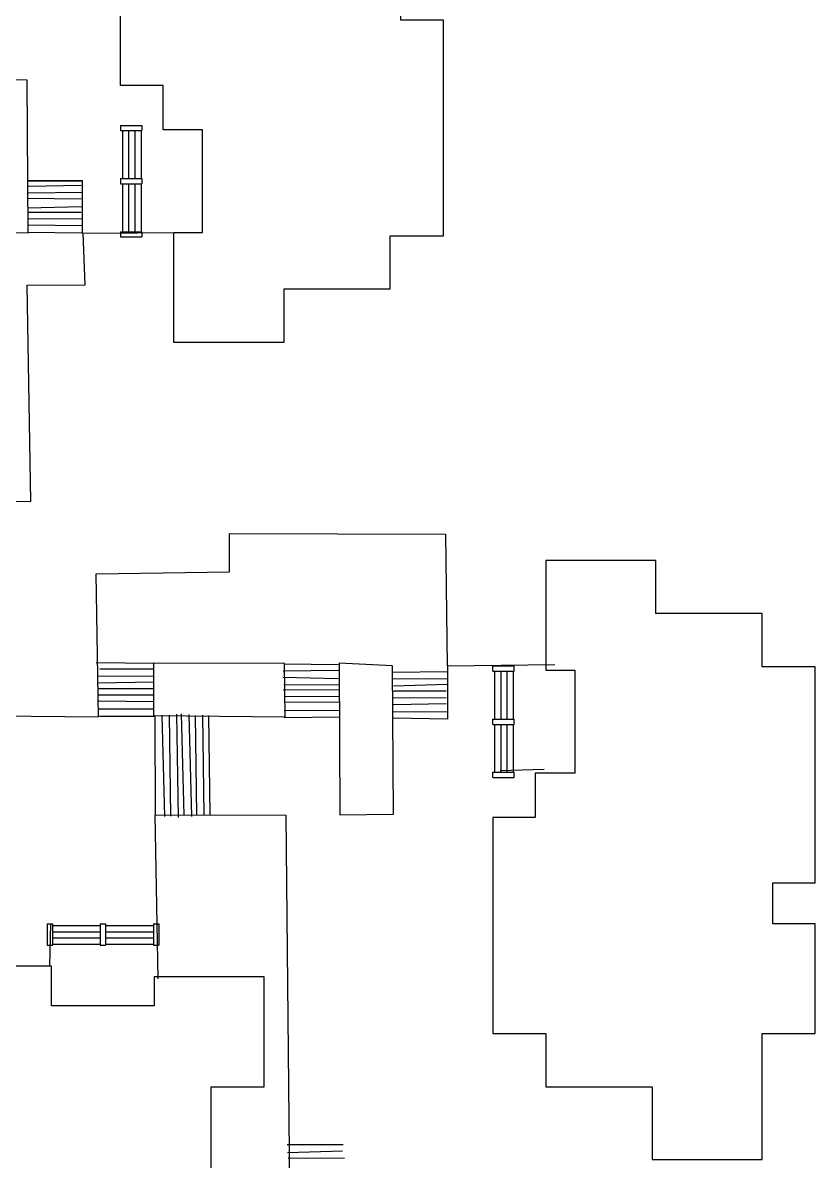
# Model space of a CAD drawing. Header units: inches. Extents: x -534 to 3268, y -1228 to 4808.
# Drawn here: x 1479 to 3268, y 188 to 2757 of the extents above; entities that cross this region are included whole.
import ezdxf

# ---------------------------------------------------------------- set-up
doc = ezdxf.new("R2010")
doc.units = ezdxf.units.IN
doc.header["$LTSCALE"] = 10
doc.header["$MEASUREMENT"] = 0
doc.layers.add('A-FP', color=16, linetype='CONTINUOUS')
doc.layers.add('A-SITE', color=3, linetype='CONTINUOUS')

# ---------------------------------------------------------------- blocks, each defined once
blk = doc.blocks.new('Buildings113')
at = {"layer": 'A-FP'}
for p, q in [((1700, 2526), (1700, 2514)), ((1700, 2526), (1748, 2526)), ((1748, 2526), (1748, 2514)), ((1700, 2514), (1748, 2514)), ((1700, 2406), (1748, 2406)), ((1700, 2406), (1700, 2394)), ((1700, 2394), (1748, 2394)), ((1748, 2406), (1748, 2394)), ((1700, 2286), (1748, 2286)), ((1700, 2286), (1700, 2274)), ((1700, 2274), (1748, 2274)), ((1748, 2286), (1748, 2274)), ((2540, 1306), (2588, 1306)), ((2540, 1294), (2540, 1306)), ((2540, 1294), (2588, 1294)), ((2588, 1294), (2588, 1306)), ((2540, 1186), (2588, 1186)), ((2540, 1174), (2540, 1186)), ((2588, 1174), (2588, 1186)), ((2540, 1174), (2588, 1174)), ((2540, 1054), (2540, 1066)), ((2540, 1066), (2588, 1066)), ((2540, 1054), (2588, 1054)), ((2588, 1054), (2588, 1066)), ((1534, 724), (1534, 676)), ((1534, 724), (1546, 724)), ((1546, 724), (1546, 676)), ((1654, 724), (1666, 724)), ((1654, 724), (1654, 676)), ((1666, 724), (1666, 676)), ((1774, 724), (1786, 724)), ((1774, 724), (1774, 676)), ((1786, 724), (1786, 676)), ((1534, 676), (1546, 676)), ((1654, 676), (1666, 676)), ((1774, 676), (1786, 676))]:
    blk.add_line(p, q, dxfattribs=at)
for points in [[(2332, 2764), (2428, 2764), (2428, 2276), (2308, 2276), (2308, 2156), (2068, 2156), (2068, 2036), (1820, 2036), (1820, 2284), (1885, 2284), (1885, 2516), (1796, 2516), (1796, 2616), (1700, 2616), (1700, 3104), (1820, 3104), (1820, 3224), (2060, 3224), (2060, 3388), (2308, 3388), (2308, 3104), (2428, 3104), (2428, 2856), (2332, 2856)], [(3172, 816), (3268, 816), (3268, 1304), (3148, 1304), (3148, 1424), (2908, 1424), (2908, 1544), (2660, 1544), (2660, 1296), (2725, 1296), (2725, 1064), (2636, 1064), (2636, 964), (2540, 964), (2540, 476), (2660, 476), (2660, 356), (2900, 356), (2900, 192), (3148, 192), (3148, 476), (3268, 476), (3268, 724), (3172, 724)], [(1296, 92), (1296, -4), (1784, -4), (1784, 116), (1904, 116), (1904, 356), (2024, 356), (2024, 604), (1776, 604), (1776, 539), (1544, 539), (1544, 628), (1444, 628), (1444, 724), (956, 724), (956, 604), (836, 604), (836, 364), (672, 364), (672, 116), (956, 116), (956, -4), (1204, -4), (1204, 92)]]:
    blk.add_lwpolyline(points, close=True, dxfattribs=at)

msp = doc.modelspace()

# ---------------------------------------------------------------- linework, layer by layer
at = {"layer": 'A-SITE'}
for p, q in [((1489, 2628), (1363, 2629)), ((1491, 2284), (1489, 2628)), ((1704, 2514), (1704, 2406)), ((1718, 2514), (1718, 2406)), ((1732, 2514), (1732, 2406)), ((1746, 2514), (1746, 2406)), ((1489, 2401), (1613, 2401)), ((1614, 2401), (1491, 2401)), ((1611, 2390), (1492, 2388)), ((1614, 2283), (1614, 2401)), ((1704, 2394), (1704, 2286)), ((1718, 2394), (1718, 2286)), ((1732, 2394), (1732, 2286)), ((1746, 2394), (1746, 2286)), ((1492, 2374), (1613, 2375)), ((1611, 2359), (1489, 2361)), ((1490, 2340), (1612, 2343)), ((1611, 2329), (1490, 2329)), ((1492, 2315), (1613, 2316)), ((1613, 2299), (1491, 2301)), ((1366, 2282), (1492, 2284)), ((1612, 2283), (1491, 2284)), ((1615, 2283), (1861, 2284)), ((1620, 2166), (1615, 2283)), ((1489, 2165), (1620, 2166)), ((1497, 1677), (1489, 2165)), ((1216, 1680), (1497, 1677)), ((1946, 1518), (1946, 1605)), ((1946, 1605), (2433, 1603)), ((2433, 1603), (2437, 1306)), ((1645, 1514), (1946, 1518)), ((1650, 1191), (1645, 1514)), ((1774, 1311), (1645, 1313)), ((1774, 1312), (1774, 1194)), ((2070, 1311), (1775, 1312)), ((2071, 1191), (2070, 1311)), ((2314, 1306), (2193, 1312)), ((2193, 1312), (2195, 970)), ((1653, 1299), (1773, 1299)), ((2067, 1295), (2192, 1296)), ((2191, 1308), (2069, 1310)), ((2316, 971), (2314, 1305)), ((2314, 1292), (2438, 1293)), ((2437, 1306), (2680, 1309)), ((2438, 1306), (2438, 1186)), ((2544, 1294), (2544, 1186)), ((2558, 1294), (2558, 1186)), ((2572, 1294), (2572, 1186)), ((2586, 1294), (2586, 1186)), ((1648, 1268), (1775, 1270)), ((1774, 1283), (1649, 1282)), ((2191, 1277), (2066, 1280)), ((2068, 1263), (2193, 1264)), ((2437, 1277), (2314, 1276)), ((2316, 1261), (2437, 1265)), ((1773, 1254), (1651, 1254)), ((1651, 1241), (1774, 1241)), ((2193, 1252), (2067, 1251)), ((2069, 1238), (2193, 1237)), ((2435, 1249), (2316, 1249)), ((2316, 1234), (2435, 1235)), ((1776, 1225), (1651, 1226)), ((1651, 1209), (1775, 1209)), ((2193, 1223), (2070, 1224)), ((2435, 1220), (2316, 1218)), ((1421, 1193), (1650, 1191)), ((1778, 1192), (1652, 1192)), ((1774, 1194), (2071, 1191)), ((1779, 968), (1778, 1192)), ((1793, 1195), (1799, 966)), ((1813, 967), (1810, 1195)), ((1826, 1197), (1830, 964)), ((1843, 969), (1837, 1198)), ((1854, 1196), (1860, 966)), ((1872, 969), (1869, 1194)), ((1885, 1195), (1888, 969)), ((1902, 969), (1899, 1194)), ((2069, 1205), (2195, 1206)), ((2193, 1190), (2069, 1189)), ((2315, 1203), (2437, 1202)), ((2438, 1186), (2316, 1188)), ((2544, 1174), (2544, 1066)), ((2558, 1174), (2558, 1066)), ((2572, 1174), (2572, 1066)), ((2586, 1174), (2586, 1066)), ((2656, 1072), (2557, 1069)), ((1785, 600), (1778, 970)), ((1778, 970), (2073, 969)), ((2073, 969), (2082, 4)), ((2195, 970), (2316, 971)), ((1540, 628), (1542, 724)), ((1546, 720), (1654, 720)), ((1666, 720), (1774, 720)), ((1546, 706), (1654, 706)), ((1666, 706), (1774, 706)), ((1546, 692), (1654, 692)), ((1546, 678), (1654, 678)), ((1666, 692), (1774, 692)), ((1666, 678), (1774, 678)), ((2076, 226), (2202, 226)), ((2201, 211), (2077, 207)), ((2078, 196), (2205, 195))]:
    msp.add_line(p, q, dxfattribs=at)

# ---------------------------------------------------------------- block references
at = {"layer": 'A-FP'}
msp.add_blockref('Buildings113', (0, 0), dxfattribs=at)

doc.saveas('drawing.dxf')
